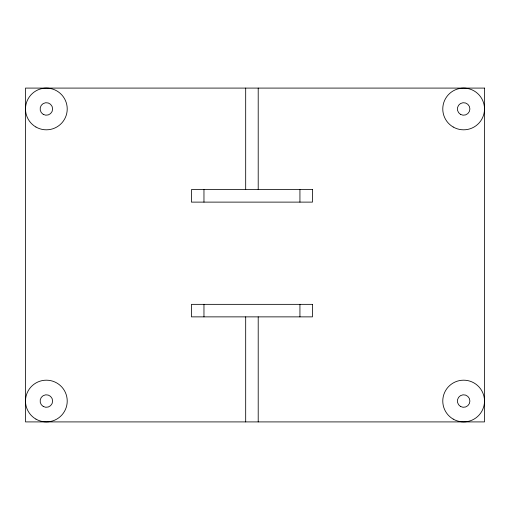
<?xml version="1.0" encoding="UTF-8"?>
<svg xmlns="http://www.w3.org/2000/svg" width="510" height="510" viewBox="0 0 510 510"><rect width="100%" height="100%" fill="white"/><g stroke="black" fill="none" stroke-linecap="round" stroke-linejoin="round"><path stroke-width="0.76" d="M299.931 189.599L299.931 202.119M299.931 304.349L299.931 316.869M258.207 88.09L258.207 189.599M258.207 316.869L258.207 421.91M245.686 88.09L245.686 189.599M245.686 316.869L245.686 421.91M203.962 189.599L203.962 202.119M203.962 304.349L203.962 316.869M484.5 88.09L25.5 88.09L25.5 421.91L484.5 421.91L484.5 88.09M312.451 189.599L191.441 189.599L191.441 202.119L312.451 202.119L312.451 189.599M312.451 304.349L191.441 304.349L191.441 316.869L312.451 316.869L312.451 304.349M43.235 406.464A6.26 6.26 0 0 0 52.626 401.045A6.26 6.26 0 0 0 43.235 395.626A6.26 6.26 0 0 0 43.235 406.464M460.504 114.374A6.26 6.26 0 0 0 469.895 108.955A6.26 6.26 0 0 0 460.504 103.536A6.26 6.26 0 0 0 460.504 114.374M460.504 406.464A6.26 6.26 0 0 0 469.895 401.045A6.26 6.26 0 0 0 460.504 395.626A6.26 6.26 0 0 0 460.504 406.464M43.235 114.374A6.26 6.26 0 0 0 52.626 108.955A6.26 6.26 0 0 0 43.235 103.536A6.26 6.26 0 0 0 43.235 114.374M35.929 419.112A20.865 20.865 0 0 0 67.224 401.045A20.865 20.865 0 0 0 35.929 382.978A20.865 20.865 0 0 0 35.929 419.112M453.205 127.022A20.865 20.865 0 0 0 484.5 108.955A20.865 20.865 0 0 0 453.205 90.888A20.865 20.865 0 0 0 453.205 127.022M453.205 419.112A20.865 20.865 0 0 0 484.5 401.045A20.865 20.865 0 0 0 453.205 382.978A20.865 20.865 0 0 0 453.205 419.112M35.929 127.022A20.865 20.865 0 0 0 67.224 108.955A20.865 20.865 0 0 0 35.929 90.888A20.865 20.865 0 0 0 35.929 127.022"/></g></svg>
